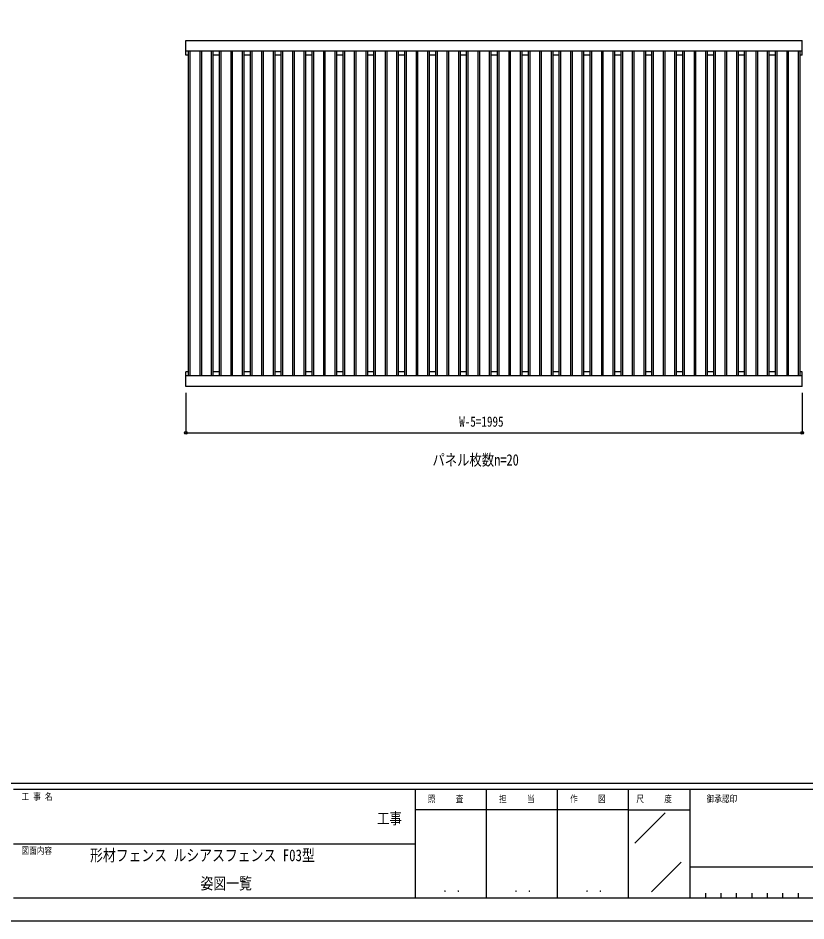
# Model space of a CAD drawing. Units: millimetres, scale not verified. Extents: x -4205 to 4205, y -2970 to 2970.
# Drawn here: x 10 to 2561, y -2970 to -47 of the extents above; entities that cross this region are included whole.
import ezdxf
from ezdxf.enums import TextEntityAlignment as Align

# ---------------------------------------------------------------- set-up
doc = ezdxf.new("R2010")
doc.units = ezdxf.units.MM
doc.header["$LTSCALE"] = 10
for name, color, linetype in [('0-1_USER1', 3, 'Continuous'), ('0-2_YKK_A1', 4, 'Continuous'), ('0-3_YKK_D', 6, 'Continuous'), ('0-4_YKK_ZWAK', 7, 'Continuous')]:
    doc.layers.add(name, color=color, linetype=linetype)
doc.styles.add('ＭＳ ゴシック', font='')
doc.styles.get('ＭＳ ゴシック').set_extended_font_data('MS Gothic')

msp = doc.modelspace()

# ---------------------------------------------------------------- linework, layer by layer
at = {"layer": '0-2_YKK_A1'}
for p, q in [((553.4, -120.05), (2548.4, -120.05)), ((553.4, -167.05), (553.4, -120.05)), ((2548.4, -167.05), (2548.4, -120.05)), ((553.4, -154.05), (2548.4, -154.05)), ((560.9, -167.05), (553.4, -167.05)), ((560.9, -154.05), (560.9, -1206.05)), ((566.4, -154.05), (566.4, -1206.05)), ((598.4, -154.05), (598.4, -1206.05)), ((603.4, -154.05), (603.4, -1206.05)), ((635.4, -154.05), (635.4, -1206.05)), ((640.9, -154.05), (640.9, -1206.05)), ((660.9, -167.05), (640.9, -167.05)), ((660.9, -154.05), (660.9, -1206.05)), ((666.4, -154.05), (666.4, -1206.05)), ((698.4, -154.05), (698.4, -1206.05)), ((703.4, -154.05), (703.4, -1206.05)), ((735.4, -154.05), (735.4, -1206.05)), ((740.9, -154.05), (740.9, -1206.05)), ((760.9, -167.05), (740.9, -167.05)), ((760.9, -154.05), (760.9, -1206.05)), ((766.4, -154.05), (766.4, -1206.05)), ((798.4, -154.05), (798.4, -1206.05)), ((803.4, -154.05), (803.4, -1206.05)), ((835.4, -154.05), (835.4, -1206.05)), ((840.9, -154.05), (840.9, -1206.05)), ((860.9, -167.05), (840.9, -167.05)), ((860.9, -154.05), (860.9, -1206.05)), ((866.4, -154.05), (866.4, -1206.05)), ((898.4, -154.05), (898.4, -1206.05)), ((903.4, -154.05), (903.4, -1206.05)), ((935.4, -154.05), (935.4, -1206.05)), ((940.9, -154.05), (940.9, -1206.05)), ((960.9, -167.05), (940.9, -167.05)), ((960.9, -154.05), (960.9, -1206.05)), ((966.4, -154.05), (966.4, -1206.05)), ((998.4, -154.05), (998.4, -1206.05)), ((1003.4, -154.05), (1003.4, -1206.05)), ((1035.4, -154.05), (1035.4, -1206.05)), ((1040.9, -154.05), (1040.9, -1206.05)), ((1060.9, -167.05), (1040.9, -167.05)), ((1060.9, -154.05), (1060.9, -1206.05)), ((1066.4, -154.05), (1066.4, -1206.05)), ((1098.4, -154.05), (1098.4, -1206.05)), ((1103.4, -154.05), (1103.4, -1206.05)), ((1135.4, -154.05), (1135.4, -1206.05)), ((1140.9, -154.05), (1140.9, -1206.05)), ((1160.9, -167.05), (1140.9, -167.05)), ((1160.9, -154.05), (1160.9, -1206.05)), ((1166.4, -154.05), (1166.4, -1206.05)), ((1198.4, -154.05), (1198.4, -1206.05)), ((1203.4, -154.05), (1203.4, -1206.05)), ((1235.4, -154.05), (1235.4, -1206.05)), ((1240.9, -154.05), (1240.9, -1206.05)), ((1260.9, -167.05), (1240.9, -167.05)), ((1260.9, -154.05), (1260.9, -1206.05)), ((1266.4, -154.05), (1266.4, -1206.05)), ((1298.4, -154.05), (1298.4, -1206.05)), ((1303.4, -154.05), (1303.4, -1206.05)), ((1335.4, -154.05), (1335.4, -1206.05)), ((1340.9, -154.05), (1340.9, -1206.05)), ((1360.9, -167.05), (1340.9, -167.05)), ((1360.9, -154.05), (1360.9, -1206.05)), ((1366.4, -154.05), (1366.4, -1206.05)), ((1398.4, -154.05), (1398.4, -1206.05)), ((1403.4, -154.05), (1403.4, -1206.05)), ((1435.4, -154.05), (1435.4, -1206.05)), ((1440.9, -154.05), (1440.9, -1206.05)), ((1460.9, -167.05), (1440.9, -167.05)), ((1460.9, -154.05), (1460.9, -1206.05)), ((1466.4, -154.05), (1466.4, -1206.05)), ((1498.4, -154.05), (1498.4, -1206.05)), ((1503.4, -154.05), (1503.4, -1206.05)), ((1535.4, -154.05), (1535.4, -1206.05)), ((1540.9, -154.05), (1540.9, -1206.05)), ((1560.9, -167.05), (1540.9, -167.05)), ((1560.9, -154.05), (1560.9, -1206.05)), ((1566.4, -154.05), (1566.4, -1206.05)), ((1598.4, -154.05), (1598.4, -1206.05)), ((1603.4, -154.05), (1603.4, -1206.05)), ((1635.4, -154.05), (1635.4, -1206.05)), ((1640.9, -154.05), (1640.9, -1206.05)), ((1660.9, -167.05), (1640.9, -167.05)), ((1660.9, -154.05), (1660.9, -1206.05)), ((1666.4, -154.05), (1666.4, -1206.05)), ((1698.4, -154.05), (1698.4, -1206.05)), ((1703.4, -154.05), (1703.4, -1206.05)), ((1735.4, -154.05), (1735.4, -1206.05)), ((1740.9, -154.05), (1740.9, -1206.05)), ((1760.9, -167.05), (1740.9, -167.05)), ((1760.9, -154.05), (1760.9, -1206.05)), ((1766.4, -154.05), (1766.4, -1206.05)), ((1798.4, -154.05), (1798.4, -1206.05)), ((1803.4, -154.05), (1803.4, -1206.05)), ((1835.4, -154.05), (1835.4, -1206.05)), ((1840.9, -154.05), (1840.9, -1206.05)), ((1860.9, -167.05), (1840.9, -167.05)), ((1860.9, -154.05), (1860.9, -1206.05)), ((1866.4, -154.05), (1866.4, -1206.05)), ((1898.4, -154.05), (1898.4, -1206.05)), ((1903.4, -154.05), (1903.4, -1206.05)), ((1935.4, -154.05), (1935.4, -1206.05)), ((1940.9, -154.05), (1940.9, -1206.05)), ((1960.9, -167.05), (1940.9, -167.05)), ((1960.9, -154.05), (1960.9, -1206.05)), ((1966.4, -154.05), (1966.4, -1206.05)), ((1998.4, -154.05), (1998.4, -1206.05)), ((2003.4, -154.05), (2003.4, -1206.05)), ((2035.4, -154.05), (2035.4, -1206.05)), ((2040.9, -154.05), (2040.9, -1206.05)), ((2060.9, -167.05), (2040.9, -167.05)), ((2060.9, -154.05), (2060.9, -1206.05)), ((2066.4, -154.05), (2066.4, -1206.05)), ((2098.4, -154.05), (2098.4, -1206.05)), ((2103.4, -154.05), (2103.4, -1206.05)), ((2135.4, -154.05), (2135.4, -1206.05)), ((2140.9, -154.05), (2140.9, -1206.05)), ((2160.9, -167.05), (2140.9, -167.05)), ((2160.9, -154.05), (2160.9, -1206.05)), ((2166.4, -154.05), (2166.4, -1206.05)), ((2198.4, -154.05), (2198.4, -1206.05)), ((2203.4, -154.05), (2203.4, -1206.05)), ((2235.4, -154.05), (2235.4, -1206.05)), ((2240.9, -154.05), (2240.9, -1206.05)), ((2260.9, -167.05), (2240.9, -167.05)), ((2260.9, -154.05), (2260.9, -1206.05)), ((2266.4, -154.05), (2266.4, -1206.05)), ((2298.4, -154.05), (2298.4, -1206.05)), ((2303.4, -154.05), (2303.4, -1206.05)), ((2335.4, -154.05), (2335.4, -1206.05)), ((2340.9, -154.05), (2340.9, -1206.05)), ((2360.9, -167.05), (2340.9, -167.05)), ((2360.9, -154.05), (2360.9, -1206.05)), ((2366.4, -154.05), (2366.4, -1206.05)), ((2398.4, -154.05), (2398.4, -1206.05)), ((2403.4, -154.05), (2403.4, -1206.05)), ((2435.4, -154.05), (2435.4, -1206.05)), ((2440.9, -154.05), (2440.9, -1206.05)), ((2460.9, -167.05), (2440.9, -167.05)), ((2460.9, -154.05), (2460.9, -1206.05)), ((2466.4, -154.05), (2466.4, -1206.05)), ((2498.4, -154.05), (2498.4, -1206.05)), ((2503.4, -154.05), (2503.4, -1206.05)), ((2535.4, -154.05), (2535.4, -1206.05)), ((2540.9, -154.05), (2540.9, -1206.05)), ((2548.4, -167.05), (2540.9, -167.05)), ((553.4, -1240.05), (553.4, -1193.05)), ((560.9, -1193.05), (553.4, -1193.05)), ((660.9, -1193.05), (640.9, -1193.05)), ((760.9, -1193.05), (740.9, -1193.05)), ((860.9, -1193.05), (840.9, -1193.05)), ((960.9, -1193.05), (940.9, -1193.05)), ((1060.9, -1193.05), (1040.9, -1193.05)), ((1160.9, -1193.05), (1140.9, -1193.05)), ((1260.9, -1193.05), (1240.9, -1193.05)), ((1360.9, -1193.05), (1340.9, -1193.05)), ((1460.9, -1193.05), (1440.9, -1193.05)), ((1560.9, -1193.05), (1540.9, -1193.05)), ((1660.9, -1193.05), (1640.9, -1193.05)), ((1760.9, -1193.05), (1740.9, -1193.05)), ((1860.9, -1193.05), (1840.9, -1193.05)), ((1960.9, -1193.05), (1940.9, -1193.05)), ((2060.9, -1193.05), (2040.9, -1193.05)), ((2160.9, -1193.05), (2140.9, -1193.05)), ((2260.9, -1193.05), (2240.9, -1193.05)), ((2360.9, -1193.05), (2340.9, -1193.05)), ((2460.9, -1193.05), (2440.9, -1193.05)), ((2548.4, -1193.05), (2540.9, -1193.05)), ((2548.4, -1240.05), (2548.4, -1193.05)), ((2548.4, -1206.05), (553.4, -1206.05)), ((2548.4, -1240.05), (553.4, -1240.05))]:
    msp.add_line(p, q, dxfattribs=at)
at = {"layer": '0-3_YKK_D'}
for p, q in [((553.4, -1260.05), (553.4, -1391.05)), ((2548.4, -1260.05), (2548.4, -1391.05)), ((553.4, -1390.05), (2548.4, -1390.05))]:
    msp.add_line(p, q, dxfattribs=at)
for centre in [(553.4, -1390.05), (2548.4, -1390.05)]:
    msp.add_circle(centre, 4.25, dxfattribs=at)
at = {"layer": '0-4_YKK_ZWAK'}
for p, q in [((3895.02, -2525), (-3904.98, -2525)), ((1295.02, -2545), (-4.98, -2545)), ((1525.02, -2545), (1525.02, -2895)), ((1755.02, -2545), (1755.02, -2895)), ((1985.02, -2545), (1985.02, -2895)), ((2185.02, -2545), (1985.02, -2545)), ((3217.52, -2545), (2185.02, -2545)), ((2185.02, -2545), (2185.02, -2895)), ((1985.02, -2610), (1295.02, -2610)), ((1985.02, -2610), (2185.02, -2610)), ((2007.1, -2718.29), (2105.04, -2620.36)), ((-4.98, -2720), (1295.02, -2720)), ((2060.67, -2875.99), (2156.89, -2779.77)), ((2185.02, -2795), (3217.52, -2795)), ((2235.02, -2880), (2235.02, -2895)), ((2285.02, -2880), (2285.02, -2895)), ((2335.02, -2880), (2335.02, -2895)), ((2385.02, -2880), (2385.02, -2895)), ((2435.02, -2880), (2435.02, -2895)), ((2485.02, -2880), (2485.02, -2895)), ((2535.02, -2880), (2535.02, -2895)), ((-4.98, -2895), (1295.02, -2895)), ((1295.02, -2895), (1985.02, -2895)), ((1985.02, -2895), (2185.02, -2895)), ((2185.02, -2895), (3217.52, -2895))]:
    msp.add_line(p, q, dxfattribs=at)
msp.add_lwpolyline([(-4205, -2970), (4205, -2970), (4205, 2970), (-4205, 2970)], close=True, dxfattribs=at)
msp.add_lwpolyline([(1985.02, -2545), (1295.02, -2545), (1295.02, -2895)], dxfattribs=at)

# ---------------------------------------------------------------- texts
at = {"layer": '0-1_USER1', "style": 'ＭＳ ゴシック', "width": 0.8}
for s, height, p in [('パネル枚数n=20', 36.66, (1351.31, -1506.9)), ('形材フェンス ルシアスフェンス F03型', 38.12, (242.97, -2788)), ('姿図一覧', 38.12, (600.73, -2879))]:
    msp.add_text(s, height=height, dxfattribs=at).set_placement(p, align=Align.BOTTOM_LEFT)
at = {"layer": '0-3_YKK_D', "style": 'ＭＳ ゴシック', "width": 0.8}
msp.add_text('W-5=1995', height=32.99, dxfattribs=at).set_placement((1438.1, -1380.05), align=Align.BOTTOM_LEFT)
at = {"layer": '0-4_YKK_ZWAK', "style": 'ＭＳ ゴシック', "width": 0.8}
for s, height, p in [('工 事 名', 21.99, (21.27, -2585)), ('照     査', 21.99, (1336.42, -2592.5)), ('担     当', 21.99, (1567.22, -2592.5)), ('作     図', 21.99, (1797.22, -2592.5)), ('尺     度', 21.99, (2011.42, -2592.5)), ('御承認印', 21.99, (2239.14, -2592.5)), ('工事', 36.66, (1172.33, -2667.46)), ('図面内容', 21.99, (21.27, -2760)), ('． ．', 25.92, (1385, -2884.35)), ('． ．', 25.92, (1615, -2884.35)), ('． ．', 25.92, (1845, -2884.35))]:
    msp.add_text(s, height=height, dxfattribs=at).set_placement(p, align=Align.BOTTOM_LEFT)

doc.saveas('drawing.dxf')
